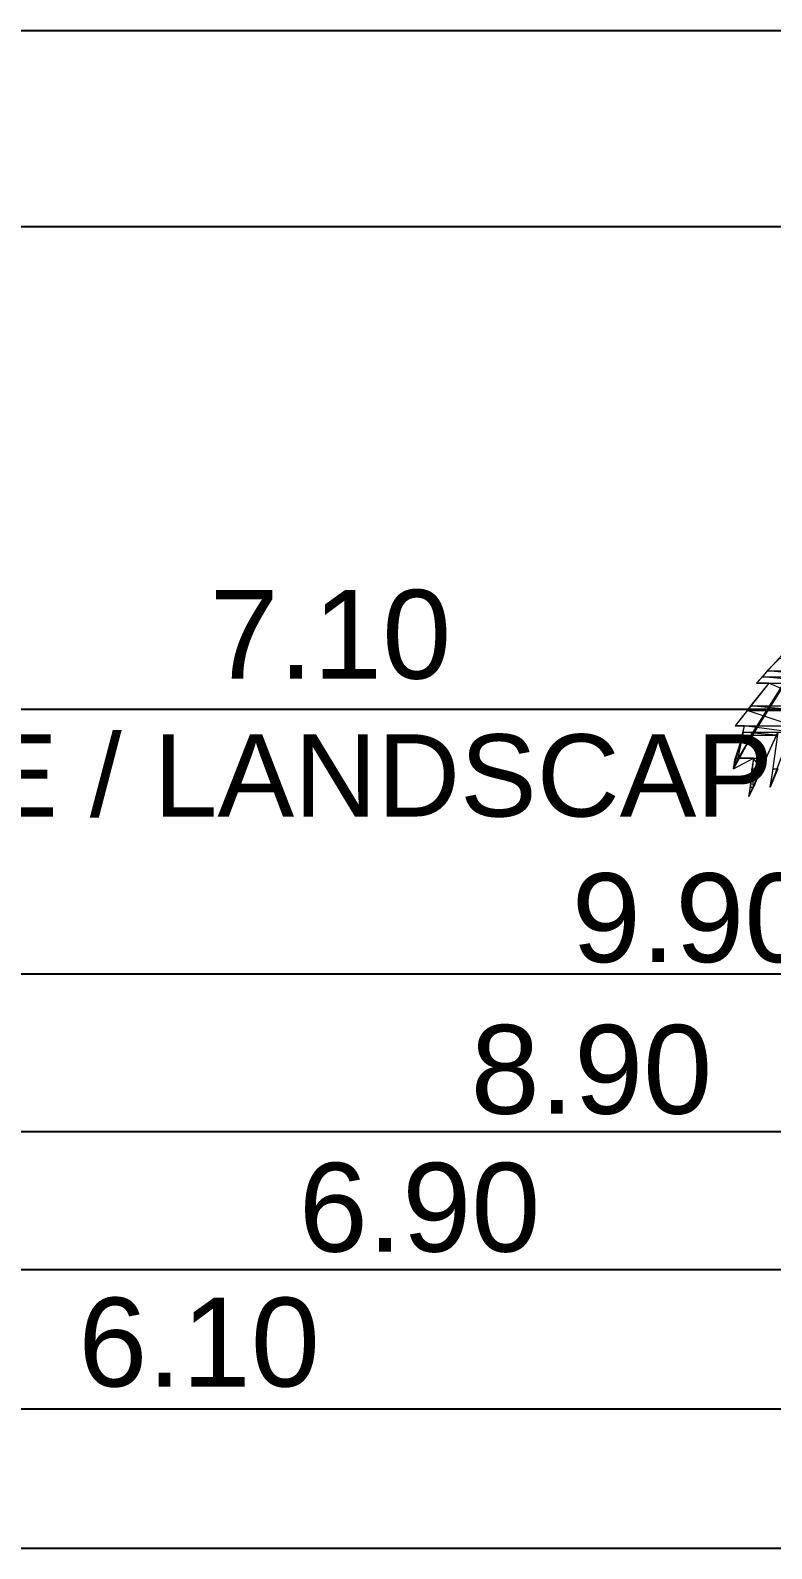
# Model space of a CAD drawing. Header units: inches. Extents: x 2 to 859, y 1 to 607.
# Drawn here: x 102.7 to 134.2, y 470 to 534.4 of the extents above; entities that cross this region are included whole.
import ezdxf

# ---------------------------------------------------------------- set-up
doc = ezdxf.new("R2010")
doc.units = ezdxf.units.IN
doc.header["$MEASUREMENT"] = 0
doc.layers.add('PDF_Geometry', color=7, linetype='Continuous', true_color=0x00b8b8)
doc.layers.add('PDF_Text', color=7, linetype='Continuous')
doc.styles.add('PDF Arial', font='arial.ttf')

msp = doc.modelspace()

# ---------------------------------------------------------------- linework, layer by layer
at = {"layer": 'PDF_Geometry', "color": 7, "lineweight": 25}
for points in [[(51.906, 534.406), (692.443, 534.406)], [(51.906, 526.082), (372.142, 526.082)], [(51.906, 505.596), (242.981, 505.596)], [(259.825, 494.344), (51.906, 494.344)], [(234.461, 487.646), (51.906, 487.646)], [(202.919, 481.792), (51.776, 481.792)], [(179.896, 475.874), (51.841, 475.874)], [(137.883, 469.956), (51.841, 469.956)]]:
    msp.add_lwpolyline(points, dxfattribs=at)
at = {"layer": 'PDF_Geometry', "lineweight": 40}
msp.add_lwpolyline([(140.615, 520.359), (142.761, 519.838), (144.842, 518.603), (146.793, 516.782), (148.549, 514.31), (150.11, 511.384), (151.346, 508.002), (152.256, 504.23), (150.5, 507.091), (148.484, 509.303), (146.273, 510.863), (143.997, 511.644), (141.655, 511.709), (139.379, 510.929), (137.168, 509.498), (135.152, 507.286), (133.396, 504.49)], dxfattribs=at)
at = {"layer": 'PDF_Geometry', "color": 52, "lineweight": 20, "true_color": 0xdddd00}
for points in [[(134.957, 508.197), (133.591, 506.701), (134.111, 506.701), (132.68, 504.88), (133.07, 504.88), (132.615, 503.059), (133.396, 504.49), (132.615, 503.059)], [(132.615, 503.059), (133.461, 503.514), (133.266, 501.889), (134.501, 504.62), (134.176, 502.279), (135.477, 505.726)]]:
    msp.add_lwpolyline(points, dxfattribs=at)
at = {"layer": 'PDF_Geometry', "color": 52, "lineweight": 0, "true_color": 0xdddd00}
for points in [[(134.046, 507.221), (137.818, 507.221), (134.566, 507.742), (134.046, 507.221)], [(133.331, 505.726), (136.322, 505.726), (134.111, 506.701), (133.331, 505.726)], [(133.591, 506.701), (136.712, 506.701), (133.851, 506.961), (133.591, 506.701)], [(133.591, 506.701), (134.111, 506.701), (134.111, 506.701), (133.591, 506.701)], [(133.851, 506.961), (136.843, 506.961), (134.046, 507.221), (133.851, 506.961)], [(136.712, 506.701), (133.851, 506.961), (136.843, 506.961), (136.712, 506.701)], [(136.843, 506.961), (134.046, 507.221), (136.973, 507.221), (136.843, 506.961)], [(136.322, 505.726), (134.111, 506.701), (136.712, 506.701), (136.322, 505.726)], [(132.68, 504.88), (135.152, 504.88), (133.201, 505.531), (132.68, 504.88)], [(133.201, 505.531), (135.412, 505.531), (133.331, 505.726), (133.201, 505.531)], [(135.152, 504.88), (133.201, 505.531), (135.412, 505.531), (135.152, 504.88)], [(135.412, 505.531), (133.331, 505.726), (135.477, 505.726), (135.412, 505.531)], [(132.68, 504.88), (133.07, 504.88), (133.07, 504.88), (132.68, 504.88)], [(133.005, 504.62), (135.087, 504.62), (133.07, 504.88), (133.005, 504.62)], [(135.087, 504.62), (133.07, 504.88), (135.152, 504.88), (135.087, 504.62)], [(132.68, 503.514), (132.81, 503.514), (133.005, 504.49), (132.68, 503.514)], [(132.81, 503.514), (133.981, 503.514), (133.396, 504.49), (132.81, 503.514)], [(132.81, 503.514), (133.005, 504.49), (133.396, 504.49), (132.81, 503.514)], [(133.005, 504.49), (134.436, 504.49), (133.005, 504.62), (133.005, 504.49)], [(134.436, 504.49), (133.005, 504.62), (134.501, 504.62), (134.436, 504.49)], [(133.981, 503.514), (133.396, 504.49), (134.436, 504.49), (133.981, 503.514)], [(132.68, 503.514), (132.81, 503.514), (132.615, 503.059), (132.68, 503.514)], [(132.81, 503.514), (132.615, 503.059), (133.461, 503.514), (132.81, 503.514)], [(133.396, 503.059), (133.786, 503.059), (133.461, 503.514), (133.396, 503.059)], [(133.786, 503.059), (133.461, 503.514), (133.981, 503.514), (133.786, 503.059)], [(133.396, 503.059), (133.331, 502.279), (133.461, 502.279), (133.396, 503.059)], [(133.396, 503.059), (133.786, 503.059), (133.461, 502.279), (133.396, 503.059)], [(134.306, 503.059), (134.501, 503.059), (134.176, 502.279), (134.306, 503.059)], [(133.331, 502.279), (133.461, 502.279), (133.266, 501.889), (133.331, 502.279)]]:
    msp.add_lwpolyline(points, dxfattribs=at)

# ---------------------------------------------------------------- texts
at = {"layer": 'PDF_Text', "attachment_point": 7, "style": 'PDF Arial'}
for s, insert, char_height in [('\\W1.001067;7.10', (110.362, 506.832), 3.77087), ('\\W1.000769;GRADED VERGE / LANDSCAPE', (64.587, 500.984), 3.49155), ('\\W1.001136;9.90', (125.745, 494.8), 3.77087), ('\\W1.001276;8.90', (121.447, 488.362), 3.77087), ('\\W1.000924;6.90', (114.148, 482.509), 3.77087), ('\\W1.000924;6.10', (104.783, 476.785), 3.77087)]:
    msp.add_mtext(s, dxfattribs=dict(at, insert=insert, char_height=char_height))

doc.saveas('drawing.dxf')
